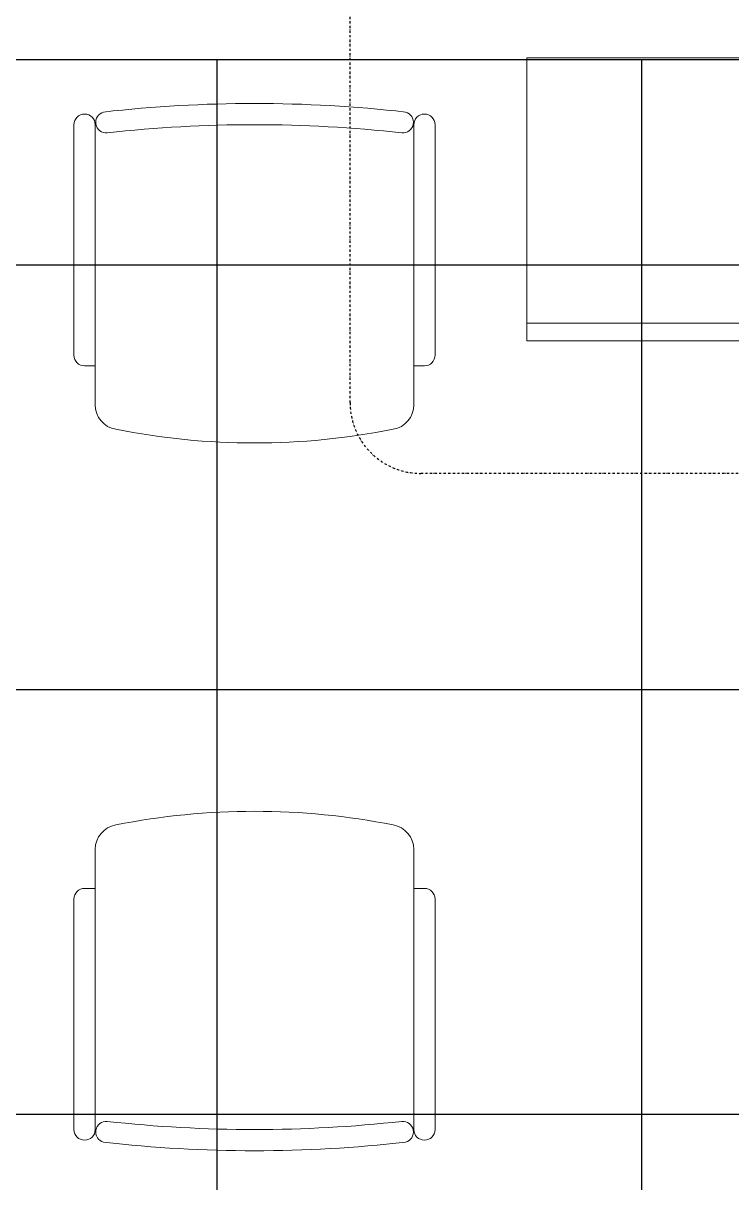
# Model space of a CAD drawing. Extents: x -560814 to 57327, y -29287 to 19916.
# Drawn here: x 46302 to 47303, y -4397 to -2759 of the extents above; entities that cross this region are included whole.
import ezdxf

# ---------------------------------------------------------------- set-up
doc = ezdxf.new("R2010")
doc.units = 0
doc.header["$LTSCALE"] = 0.25
doc.linetypes.add('DASHDOT', pattern=[25.4, 12.7, -6.35, 0, -6.35])
doc.layers.add('01-First Floor$0$FALSE CEILING', color=251, linetype='Continuous')
doc.layers.add('01-First Floor$0$TME-NON MEDICAL FURNITURE', color=242, linetype='Continuous')
for name, color, linetype, lineweight in [('01-First Floor$0$LOADING', 253, 'Continuous', 5), ('01-First Floor$0$Walls', 251, 'Continuous', 5), ('E-LITE-CLNG-CNDT', 6, 'DASHDOT', 35), ('T-DATA-CLNG-COND', 51, 'DASHDOT', 25)]:
    doc.layers.add(name, color=color, linetype=linetype, lineweight=lineweight)

# ---------------------------------------------------------------- blocks, each defined once
blk = doc.blocks.new('01-First Floor$0$GF21027-P')
at = {"layer": '01-First Floor$0$LOADING'}
for p, q in [((0.4, 0.4), (-0.4, 0.4)), ((-0.4, 0.4), (-0.4, 0)), ((0.4, 0), (0.4, 0.4)), ((-0.4, 0.025), (0.4, 0.025)), ((-0.4, 0), (0.4, 0))]:
    blk.add_line(p, q, dxfattribs=at)
blk = doc.blocks.new('01-First Floor$0$GF21016-P')
at = {"layer": '01-First Floor$0$LOADING', "extrusion": (-1.24384e-09, -1.20261e-09, -1)}
for p, q in [((0.0128, 0.0179), (0.0128, 0.4136)), ((0.4628, 0.0179), (0.4628, 0.4136)), ((-0.0022, 0.3585), (0.0128, 0.3585)), ((0.4778, 0.3585), (0.4628, 0.3585)), ((-0.0172, 0.0179), (-0.0172, 0.3435)), ((0.4928, 0.0179), (0.4928, 0.3435)), ((0.4778, 0.0029), (0.4778, 0.0029))]:
    blk.add_line(p, q, dxfattribs=at)
for centre, radius, start, end in [((-0.2378, -0.5362), 1.0036, 78.7568, 101.2432), ((-0.0478, 0.4136), 0.035, 0, 80.6557), ((-0.4278, 0.4136), 0.035, 99.3443, 180), ((0.0022, 0.3435), 0.015, 0, 90), ((-0.4778, 0.3435), 0.015, 90, 180), ((0.0022, 0.0179), 0.015, 270, 0), ((0.0022, 0.0179), 0.015, 180, 270), ((-0.0284, 0.0145), 0.015, 284.3864, 95.5209), ((-0.2378, 1.8928), 1.8749, 263.6341, 276.3659), ((-0.4471, 0.0145), 0.015, 84.4791, 255.6136), ((-0.4778, 0.0179), 0.015, 270, 0), ((-0.4778, 0.0179), 0.015, 180, 270), ((-0.2378, 1.8734), 1.8855, 263.5119, 276.4881)]:
    blk.add_arc(centre, radius, start, end, dxfattribs=at)
blk = doc.blocks.new('01-First Floor')
at = {"layer": '01-First Floor$0$FALSE CEILING', "linetype": 'Continuous'}
for p, q in [((46576, -6100), (46576, -2810)), ((47176, -6100), (47176, -2810)), ((44776, -3100), (48976, -3100)), ((44776, -3700), (48976, -3700)), ((44776, -4300), (48976, -4300))]:
    blk.add_line(p, q, dxfattribs=at)
at = {"layer": '01-First Floor$0$FALSE CEILING'}
blk.add_lwpolyline([(44776, -2810), (48976, -2810), (48976, -6100), (44776, -6100)], close=True, dxfattribs=at)
at = {"layer": '01-First Floor$0$Walls'}
blk.add_line((44776, -2810), (48976, -2810), dxfattribs=at)
at = {"layer": '01-First Floor$0$LOADING', "color": 1, "xscale": 1000, "yscale": 1000, "zscale": 1000, "rotation": 2.09118487140825e-08}
blk.add_blockref('01-First Floor$0$GF21027-P', (47413.5, -3207.8, -0.1), dxfattribs=at)
at = {"layer": '01-First Floor$0$TME-NON MEDICAL FURNITURE', "color": 1, "extrusion": (-4.75185e-05, 1.86519e-05, 1), "xscale": 1000.000000000006, "yscale": 1000.000000000006, "zscale": -1000.000000000001, "rotation": 179.9999749532386}
blk.add_blockref('01-First Floor$0$GF21016-P', (46866.7, -2884.4, -2.4), dxfattribs=at)
at = {"layer": '01-First Floor$0$TME-NON MEDICAL FURNITURE', "color": 1, "extrusion": (-4.75185e-05, -1.86519e-05, 1), "xscale": -1000.000000000006, "yscale": 1000.000000000006, "zscale": -1000.000000000006, "rotation": 2.504676146486417e-05}
blk.add_blockref('01-First Floor$0$GF21016-P', (46866.7, -4339.5, -2.3), dxfattribs=at)

msp = doc.modelspace()

# ---------------------------------------------------------------- linework, layer by layer
at = {"layer": 'T-DATA-CLNG-COND'}
msp.add_lwpolyline([(48672.9, -3394.8), (46863.8, -3394.8, -0.414214), (46763.8, -3294.8), (46763.8, -2660)], format="xyb", dxfattribs=at)

# ---------------------------------------------------------------- block references
at = {"layer": 'E-LITE-CLNG-CNDT'}
msp.add_blockref('01-First Floor', (0, 0), dxfattribs=at)

doc.saveas('drawing.dxf')
